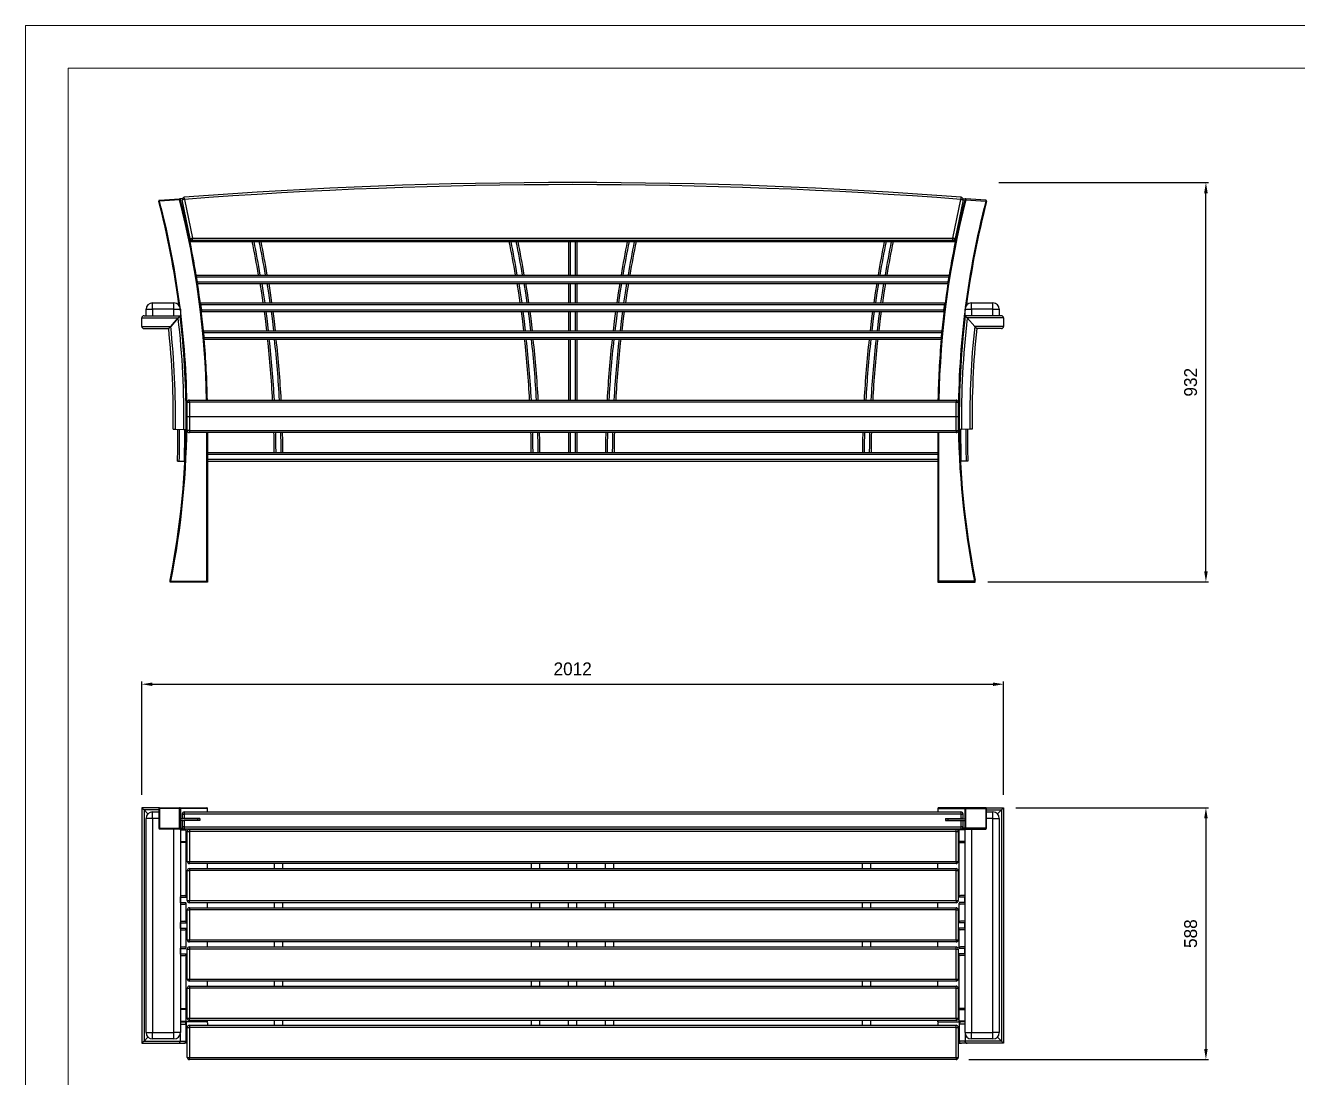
# Model space of a CAD drawing. Header units: millimetres. Extents: x 3058 to 8998, y -1361 to 2839.
# Drawn here: x 3058 to 6028, y 382 to 2839 of the extents above; entities that cross this region are included whole.
import ezdxf

# ---------------------------------------------------------------- set-up
doc = ezdxf.new("R2010")
doc.units = ezdxf.units.MM
doc.header["$PDSIZE"] = -1
doc.layers.add('tabelka', color=155, linetype='Continuous')
doc.layers.add('WYMIAR', color=96, linetype='Continuous')
doc.dimstyles.new('1-1', dxfattribs={"dimtxt": 30, "dimasz": 25, "dimexe": 6.25, "dimexo": 30, "dimgap": 20.625, "dimtad": 1, "dimdec": 1, "dimtxsty": 'Standard', "dimcen": 0, "dimclrd": 2, "dimclre": 2, "dimclrt": 2, "dimadec": 0, "dimazin": 0, "dimtfac": 1, "dimtdec": 1, "dimtmove": 0, "dimatfit": 3, "dimfxl": 0, "dimarcsym": 0})

# ---------------------------------------------------------------- blocks, each defined once
blk = doc.blocks.new('front')
for p, q in [((-1373.1, 2430.5), (-1326.5, 2433.9)), ((-1326.4, 2431.9), (-1373, 2428.5)), ((-1319.8, 2434.4), (-1325.1, 2434)), ((-1325.1, 2434), (-1324.9, 2433.3)), ((-1301.5, 2341), (-1320, 2431.6)), ((-1315.1, 2432.6), (-1296.6, 2342)), ((479.3, 2342), (497.8, 2432.6)), ((502.7, 2431.6), (484.2, 2341)), ((502.5, 2434.4), (507.8, 2434)), ((507.8, 2434), (507.6, 2433.3)), ((509.1, 2431.9), (555.7, 2428.5)), ((555.9, 2430.5), (509.3, 2433.9)), ((-1302.6, 2337), (-1298.3, 2337.3)), ((-1302.2, 2336.5), (-1302.2, 2337)), ((-1302.2, 2337), (-1296.6, 2337)), ((-1302.2, 2334.9), (-1302.2, 2336.5)), ((-1302.2, 2336.5), (484.9, 2336.5)), ((-1302.1, 2334.5), (484.8, 2334.5)), ((-1302, 2334), (484.7, 2334)), ((-1296.6, 2337), (-1296.6, 2342)), ((-1296.6, 2342), (479.3, 2342)), ((479.3, 2337), (-1296.6, 2337)), ((-418.6, 2334), (-418.6, 2256)), ((-414.6, 2334), (-414.6, 2256)), ((-402.6, 2334), (-402.6, 2256)), ((-398.6, 2334), (-398.6, 2256)), ((479.3, 2337), (479.3, 2342)), ((479.3, 2337), (484.9, 2337)), ((485.3, 2337), (481.1, 2337.3)), ((484.9, 2336.5), (484.9, 2337)), ((484.9, 2334.9), (484.9, 2336.5)), ((-1287.7, 2256), (470.4, 2256)), ((-1287.7, 2252), (470.4, 2252)), ((-1287.7, 2252), (-1285.6, 2240)), ((-1285.6, 2240), (468.3, 2240)), ((-1284.6, 2236), (467.3, 2236)), ((-418.6, 2236), (-418.6, 2191)), ((-414.6, 2236), (-414.6, 2191)), ((-402.6, 2236), (-402.6, 2191)), ((-398.6, 2236), (-398.6, 2191)), ((468.3, 2240), (470.4, 2252)), ((-1404.6, 2161), (-1404.6, 2176)), ((-1404.6, 2176), (-1389.6, 2176)), ((-1389.6, 2176), (-1389.6, 2191)), ((-1389.6, 2191), (-1339.6, 2191)), ((-1389.6, 2176), (-1389.6, 2161)), ((-1339.6, 2176), (-1389.6, 2176)), ((-1339.6, 2176), (-1339.6, 2191)), ((-1339.6, 2161), (-1339.6, 2176)), ((-1339.6, 2176), (-1324.6, 2176)), ((-1324.6, 2176), (-1324.6, 2161)), ((-1278.1, 2191), (460.9, 2191)), ((-1277.4, 2187), (460.2, 2187)), ((-1277.4, 2187), (-1275.3, 2175)), ((-1275.3, 2175), (458, 2175)), ((-1274.6, 2171), (457.3, 2171)), ((-418.6, 2171), (-418.6, 2126)), ((-414.6, 2171), (-414.6, 2126)), ((-402.6, 2171), (-402.6, 2126)), ((-398.6, 2171), (-398.6, 2126)), ((458, 2175), (460.2, 2187)), ((507.4, 2161), (507.4, 2176)), ((507.4, 2176), (522.4, 2176)), ((522.4, 2176), (522.4, 2191)), ((522.4, 2191), (572.4, 2191)), ((572.4, 2176), (522.4, 2176)), ((522.4, 2176), (522.4, 2161)), ((572.4, 2176), (572.4, 2191)), ((572.4, 2176), (587.4, 2176)), ((572.4, 2161), (572.4, 2176)), ((587.4, 2176), (587.4, 2161)), ((-1414.6, 2155.8), (-1329.5, 2155.8)), ((-1414.6, 2136.2), (-1414.6, 2155.8)), ((-1409.4, 2161), (-1324.8, 2161)), ((-1329.5, 2155.8), (-1347.2, 2136.2)), ((-1347.2, 2136.2), (-1329.6, 2155.7)), ((-1325, 2160.8), (-1324.6, 2160.8)), ((-1324.9, 2160.8), (-1324.9, 2161)), ((-1324.6, 2161), (-1324.8, 2161)), ((-1324.6, 2160.8), (-1324.6, 2158)), ((507.5, 2161), (507.4, 2161)), ((507.4, 2160.8), (507.4, 2158)), ((507.7, 2160.8), (507.4, 2160.8)), ((592.2, 2161), (507.5, 2161)), ((507.6, 2160.8), (507.6, 2161)), ((597.4, 2155.8), (512.2, 2155.8)), ((512.2, 2155.8), (529.9, 2136.2)), ((529.9, 2136.2), (512.3, 2155.7)), ((597.4, 2155.8), (597.4, 2136.2)), ((-1414.6, 2136.2), (-1347.2, 2136.2)), ((-1409.4, 2131), (-1351.8, 2131)), ((-1270.8, 2126), (453.5, 2126)), ((-1270.7, 2122), (453.4, 2122)), ((-1270.7, 2122), (-1269.6, 2110)), ((-1269.6, 2110), (452.3, 2110)), ((452.3, 2110), (453.4, 2122)), ((597.4, 2136.2), (529.9, 2136.2)), ((592.2, 2131), (534.6, 2131)), ((-1269, 2106), (451.7, 2106)), ((-418.6, 2106), (-418.6, 1964)), ((-414.6, 2106), (-414.6, 1964)), ((-402.6, 2106), (-402.6, 1964)), ((-398.6, 2106), (-398.6, 1964)), ((-1303.6, 1959), (-1303.6, 1964)), ((-1303.6, 1964), (486.4, 1964)), ((486.4, 1964), (486.4, 1959)), ((-1308.6, 1926), (-1308.6, 1959)), ((-1308.6, 1959), (-1303.6, 1959)), ((-1303.6, 1959), (-1303.6, 1926)), ((486.4, 1959), (-1303.6, 1959)), ((486.4, 1926), (486.4, 1959)), ((486.4, 1959), (491.4, 1959)), ((491.4, 1959), (491.4, 1926)), ((-1308.6, 1926), (-1309.1, 1926)), ((-1308.6, 1893), (-1308.6, 1926)), ((-1308.6, 1926), (-1303.6, 1926)), ((-1303.6, 1926), (-1303.6, 1893)), ((-1303.6, 1926), (486.4, 1926)), ((486.4, 1893), (486.4, 1926)), ((486.4, 1926), (491.4, 1926)), ((491.4, 1926), (491.4, 1893)), ((491.4, 1926), (491.9, 1926)), ((-1336.2, 1895.9), (-1316.6, 1895.6)), ((-1303.6, 1893), (-1308.6, 1893)), ((-1303.6, 1893), (-1303.6, 1888)), ((-1303.6, 1893), (486.4, 1893)), ((486.4, 1888), (-1303.6, 1888)), ((-1263.1, 1541), (-1263.1, 1888)), ((-1261.1, 1888), (-1261.1, 1539)), ((-418.6, 1888), (-418.6, 1841)), ((-414.6, 1888), (-414.6, 1841)), ((-402.6, 1888), (-402.6, 1841)), ((-398.6, 1888), (-398.6, 1841)), ((443.9, 1888), (443.9, 1539)), ((445.9, 1541), (445.9, 1888)), ((486.4, 1893), (486.4, 1888)), ((486.4, 1893), (491.4, 1893)), ((518.9, 1895.9), (499.3, 1895.6)), ((-1327.1, 1821.4), (-1315.1, 1821.1)), ((443.9, 1841), (-1261.1, 1841)), ((443.9, 1837), (-1261.1, 1837)), ((443.9, 1825), (-1261.1, 1825)), ((443.9, 1821), (-1261.1, 1821)), ((509.9, 1821.4), (497.9, 1821.1)), ((-1348.1, 1539), (-1348.1, 1539.8)), ((-1261.1, 1539), (-1348.1, 1539)), ((-1346.7, 1541), (-1263.1, 1541)), ((443.9, 1539), (530.9, 1539)), ((529.4, 1541), (445.9, 1541)), ((530.9, 1539), (530.9, 1539.8))]:
    blk.add_line(p, q)
at = {"flags": 128}
for points in [[(-1315.1, 2432.6), (-1315.2, 2433.6), (-1315.2, 2434.5), (-1315.3, 2435.4), (-1315.4, 2436.1), (-1315.4, 2436.8), (-1315.5, 2437.2), (-1315.5, 2437.5), (-1315.5, 2437.6)], [(497.8, 2432.6), (497.9, 2433.6), (498, 2434.5), (498, 2435.4), (498.1, 2436.1), (498.1, 2436.8), (498.2, 2437.2), (498.2, 2437.5), (498.2, 2437.6)], [(-1374.9, 2428), (-1374.9, 2428), (-1374.8, 2428), (-1374.6, 2428.1), (-1374.4, 2428.2), (-1374.1, 2428.2), (-1373.7, 2428.3), (-1373.4, 2428.4), (-1373, 2428.5)], [(-1373.1, 2430.5), (-1373.1, 2430.5), (-1373.1, 2430.4), (-1373.1, 2430.2), (-1373.1, 2429.9), (-1373.1, 2429.6), (-1373.1, 2429.3), (-1373, 2428.9), (-1373, 2428.5)], [(-1326.5, 2433.9), (-1326.5, 2433.9), (-1326.5, 2433.8), (-1326.5, 2433.6), (-1326.5, 2433.4), (-1326.5, 2433.1), (-1326.4, 2432.7), (-1326.4, 2432.3), (-1326.4, 2431.9)], [(-1326.4, 2431.9), (-1326, 2432), (-1325.6, 2432.1), (-1325.3, 2432.2), (-1325, 2432.3), (-1324.8, 2432.4), (-1324.6, 2432.4), (-1324.5, 2432.4), (-1324.4, 2432.4)], [(-1315.1, 2432.6), (-1316.1, 2432.4), (-1317, 2432.2), (-1317.8, 2432.1), (-1318.6, 2431.9), (-1319.2, 2431.8), (-1319.6, 2431.7), (-1319.9, 2431.6), (-1320, 2431.6)], [(497.8, 2432.6), (498.8, 2432.4), (499.7, 2432.2), (500.5, 2432.1), (501.3, 2431.9), (501.9, 2431.8), (502.4, 2431.7), (502.6, 2431.6), (502.7, 2431.6)], [(509.1, 2431.9), (508.7, 2432), (508.4, 2432.1), (508, 2432.2), (507.7, 2432.3), (507.5, 2432.4), (507.3, 2432.4), (507.2, 2432.4), (507.2, 2432.4)], [(509.3, 2433.9), (509.2, 2433.9), (509.2, 2433.8), (509.2, 2433.6), (509.2, 2433.4), (509.2, 2433.1), (509.2, 2432.7), (509.1, 2432.3), (509.1, 2431.9)], [(555.9, 2430.5), (555.9, 2430.5), (555.9, 2430.4), (555.8, 2430.2), (555.8, 2429.9), (555.8, 2429.6), (555.8, 2429.3), (555.7, 2428.9), (555.7, 2428.5)], [(557.7, 2428), (557.6, 2428), (557.5, 2428), (557.3, 2428.1), (557.1, 2428.2), (556.8, 2428.2), (556.5, 2428.3), (556.1, 2428.4), (555.7, 2428.5)], [(-1301.5, 2341), (-1301.4, 2341), (-1301.1, 2341.1), (-1300.6, 2341.2), (-1300, 2341.3), (-1299.3, 2341.4), (-1298.4, 2341.6), (-1297.5, 2341.8), (-1296.6, 2342)], [(484.2, 2341), (484.1, 2341), (483.8, 2341.1), (483.4, 2341.2), (482.7, 2341.3), (482, 2341.4), (481.2, 2341.6), (480.2, 2341.8), (479.3, 2342)], [(-1288, 2254), (-1288, 2254), (-1287.9, 2253.4), (-1287.8, 2252.7), (-1287.7, 2252)], [(-1285.6, 2240), (-1285.5, 2239.3), (-1285.3, 2238.6), (-1285.2, 2238), (-1285.1, 2237.5)], [(-1138.7, 2236), (-1135.3, 2214.4), (-1131.8, 2191)], [(-1134.6, 2236), (-1131.2, 2214.4), (-1127.7, 2191)], [(-1122.5, 2236), (-1119.1, 2214.4), (-1115.6, 2191)], [(-1118.4, 2236), (-1115, 2214.4), (-1111.6, 2191)], [(-538.7, 2236), (-535.3, 2214.4), (-531.8, 2191)], [(-534.6, 2236), (-531.2, 2214.4), (-527.7, 2191)], [(-522.5, 2236), (-519.1, 2214.4), (-515.6, 2191)], [(-518.4, 2236), (-515, 2214.4), (-511.6, 2191)], [(-298.9, 2236), (-302.3, 2214.4), (-305.7, 2191)], [(-294.8, 2236), (-298.2, 2214.4), (-301.7, 2191)], [(-282.6, 2236), (-286.1, 2214.4), (-289.6, 2191)], [(-278.6, 2236), (-282, 2214.4), (-285.5, 2191)], [(301.1, 2236), (297.7, 2214.4), (294.3, 2191)], [(305.2, 2236), (301.8, 2214.4), (298.3, 2191)], [(317.4, 2236), (313.9, 2214.4), (310.4, 2191)], [(321.4, 2236), (318, 2214.4), (314.5, 2191)], [(467.8, 2237.5), (467.9, 2237.8), (468, 2238.5), (468.2, 2239.2), (468.3, 2240)], [(470.4, 2252), (470.5, 2252.8), (470.7, 2253.5), (470.8, 2254)], [(-1278.1, 2191), (-1278.1, 2190.9), (-1278.1, 2190.8), (-1278, 2190.5), (-1278, 2190.1), (-1277.9, 2189.6), (-1277.8, 2189), (-1277.7, 2188.4), (-1277.6, 2187.7), (-1277.4, 2187)], [(-1275.3, 2175), (-1275.2, 2174.3), (-1275.1, 2173.6), (-1275, 2173), (-1274.9, 2172.4), (-1274.8, 2171.9), (-1274.7, 2171.5), (-1274.7, 2171.2), (-1274.6, 2171.1), (-1274.6, 2171)], [(-1128.9, 2171), (-1126.7, 2154.2), (-1123.2, 2126)], [(-1124.9, 2171), (-1122.7, 2154.2), (-1119.2, 2126)], [(-1112.8, 2171), (-1110.6, 2154.2), (-1107.1, 2126)], [(-1108.8, 2171), (-1106.5, 2154.2), (-1103, 2126)], [(-528.9, 2171), (-526.7, 2154.2), (-523.2, 2126)], [(-524.9, 2171), (-522.7, 2154.2), (-519.2, 2126)], [(-512.8, 2171), (-510.6, 2154.2), (-507.1, 2126)], [(-508.8, 2171), (-506.5, 2154.2), (-503, 2126)], [(-308.5, 2171), (-310.7, 2154.2), (-314.2, 2126)], [(-304.5, 2171), (-306.7, 2154.2), (-310.2, 2126)], [(-292.4, 2171), (-294.6, 2154.2), (-298.1, 2126)], [(-288.3, 2171), (-290.6, 2154.2), (-294.1, 2126)], [(291.5, 2171), (289.3, 2154.2), (285.8, 2126)], [(295.5, 2171), (293.3, 2154.2), (289.8, 2126)], [(307.6, 2171), (305.4, 2154.2), (301.9, 2126)], [(311.7, 2171), (309.4, 2154.2), (305.9, 2126)], [(457.3, 2171), (457.3, 2171.1), (457.4, 2171.2), (457.4, 2171.5), (457.5, 2171.9), (457.6, 2172.4), (457.7, 2173), (457.8, 2173.6), (457.9, 2174.3), (458, 2175)], [(460.2, 2187), (460.3, 2187.8), (460.4, 2188.5), (460.5, 2189.2), (460.7, 2189.8), (460.7, 2190.3), (460.8, 2190.7), (460.8, 2190.9), (460.9, 2191)], [(-1324.8, 2161), (-1324.9, 2160.9), (-1325.2, 2160.6), (-1325.6, 2160.1), (-1326.2, 2159.5), (-1326.9, 2158.7), (-1327.7, 2157.8), (-1328.6, 2156.8), (-1329.5, 2155.8)], [(507.5, 2161), (507.6, 2160.9), (507.9, 2160.6), (508.3, 2160.1), (508.9, 2159.5), (509.6, 2158.7), (510.4, 2157.8), (511.3, 2156.8), (512.2, 2155.8)], [(-1347.2, 2136.2), (-1348, 2135.3), (-1348.8, 2134.4), (-1349.5, 2133.6), (-1350.2, 2132.8), (-1350.7, 2132.2), (-1351.2, 2131.7), (-1351.6, 2131.3), (-1351.8, 2131.1), (-1351.8, 2131)], [(-1270.9, 2124.8), (-1270.9, 2124.2), (-1270.8, 2123.5), (-1270.7, 2122.8), (-1270.7, 2122)], [(-1269.6, 2110), (-1269.5, 2109.3), (-1269.5, 2108.6), (-1269.4, 2108), (-1269.4, 2107.4), (-1269.4, 2107.4)], [(452.1, 2107.4), (452.1, 2107.4), (452.2, 2108), (452.2, 2108.6), (452.3, 2109.3), (452.3, 2110)], [(453.4, 2122), (453.4, 2122.8), (453.5, 2123.5), (453.6, 2124.2), (453.6, 2124.8)], [(529.9, 2136.2), (530.7, 2135.3), (531.5, 2134.4), (532.2, 2133.6), (532.9, 2132.8), (533.5, 2132.2), (533.9, 2131.7), (534.3, 2131.3), (534.5, 2131.1), (534.6, 2131)], [(-1311.5, 1961.3), (-1311, 1942.9), (-1310.7, 1926)], [(494.2, 1961.3), (493.7, 1942.9), (493.4, 1926)], [(-1341.4, 1896), (-1341.3, 1896), (-1341, 1896), (-1340.5, 1896), (-1339.8, 1896), (-1339.1, 1896), (-1338.2, 1895.9), (-1337.2, 1895.9), (-1336.2, 1895.9)], [(-1316.6, 1895.6), (-1315.6, 1895.6), (-1314.6, 1895.6), (-1313.7, 1895.6), (-1312.9, 1895.6), (-1312.2, 1895.5), (-1311.8, 1895.5), (-1311.5, 1895.5), (-1311.4, 1895.5)], [(499.3, 1895.6), (498.3, 1895.6), (497.3, 1895.6), (496.4, 1895.6), (495.6, 1895.6), (495, 1895.5), (494.5, 1895.5), (494.2, 1895.5), (494.1, 1895.5)], [(524.1, 1896), (524, 1896), (523.7, 1896), (523.2, 1896), (522.6, 1896), (521.8, 1896), (520.9, 1895.9), (519.9, 1895.9), (518.9, 1895.9)], [(-1331.1, 1821.5), (-1331.1, 1821.5), (-1330.8, 1821.5), (-1330.5, 1821.5), (-1330, 1821.5), (-1329.4, 1821.4), (-1328.7, 1821.4), (-1327.9, 1821.4), (-1327.1, 1821.4)], [(-1315.1, 1821.1), (-1314.4, 1821.1), (-1313.9, 1821.1)], [(497.9, 1821.1), (497.1, 1821.1), (496.7, 1821.1)], [(513.9, 1821.5), (513.8, 1821.5), (513.5, 1821.5), (513.2, 1821.5), (512.7, 1821.5), (512.1, 1821.4), (511.4, 1821.4), (510.6, 1821.4), (509.9, 1821.4)], [(-1261.1, 1539), (-1261.2, 1539), (-1261.3, 1539.1), (-1261.5, 1539.3), (-1261.7, 1539.6), (-1262, 1539.9), (-1262.4, 1540.2), (-1262.7, 1540.6), (-1263.1, 1541)], [(443.9, 1539), (443.9, 1539), (444, 1539.1), (444.2, 1539.3), (444.4, 1539.6), (444.7, 1539.9), (445.1, 1540.2), (445.5, 1540.6), (445.9, 1541)]]:
    blk.add_lwpolyline(points, dxfattribs=at)
for centre, radius, start, end in [((-408.6, -9504.3), 11976.3, 85.65741, 94.34259), ((-408.6, -9504.3), 11971.3, 85.65741, 94.34259), ((-1315.1, 2432.6), 5, 94.3426, 191.5641), ((497.8, 2432.6), 5, 348.4359, 85.6574), ((-1373, 2428.5), 2, 94.21, 194.5098), ((-3311.1, 1926.9), 2000, 7.4239, 14.5098), ((-3311.1, 1926.9), 2002, 7.2654, 14.5098), ((-1326.4, 2431.9), 2, 14.2761, 94.21), ((-3311.1, 1926.9), 2048, 1.0373, 14.2761), ((-3311.1, 1926.9), 2050, 9.2222, 14.2761), ((2493.9, 1926.9), 2048, 165.7239, 178.9627), ((2493.9, 1926.9), 2050, 165.7239, 170.7778), ((509.1, 2431.9), 2, 85.79, 165.7239), ((2493.9, 1926.9), 2002, 165.4902, 172.7346), ((2493.9, 1926.9), 2000, 165.4902, 172.5761), ((555.7, 2428.5), 2, 345.4902, 85.79), ((-1296.6, 2342), 5, 191.5641, 270), ((-3685.1, 1821), 2580, 9.7067, 11.469), ((-3685.1, 1821), 2584, 9.6915, 11.451), ((-3685.1, 1821), 2596, 9.6463, 11.3973), ((-3685.1, 1821), 2600, 9.6313, 11.3796), ((-3085.1, 1821), 2580, 9.7067, 11.469), ((-3085.1, 1821), 2584, 9.6915, 11.451), ((-3085.1, 1821), 2596, 9.6463, 11.3973), ((-3085.1, 1821), 2600, 9.6313, 11.3796), ((2267.8, 1821), 2600, 168.6204, 170.3687), ((2267.8, 1821), 2596, 168.6027, 170.3537), ((2267.8, 1821), 2584, 168.549, 170.3085), ((2267.8, 1821), 2580, 168.531, 170.2933), ((2867.8, 1821), 2600, 168.6204, 170.3687), ((2867.8, 1821), 2596, 168.6027, 170.3537), ((2867.8, 1821), 2584, 168.549, 170.3085), ((2867.8, 1821), 2580, 168.531, 170.2933), ((479.3, 2342), 5, 270, 348.4359), ((-3311.1, 1926.9), 2050, 5.5577, 8.6866), ((2493.9, 1926.9), 2050, 171.3134, 174.4423), ((-1389.6, 2176), 15, 90, 180), ((-1339.6, 2176), 15, 0, 90), ((-3311.1, 1926.9), 2002, 359.9735, 7.1344), ((2493.9, 1926.9), 2002, 172.8656, 180.0265), ((522.4, 2176), 15, 90, 180), ((572.4, 2176), 15, 0, 90), ((-1409.4, 2155.8), 5.2, 90, 180), ((-3311.1, 1926), 1994.8, 359.1275, 6.6116), ((-3311.1, 1926), 2000, 0, 6.7426), ((-3311.1, 1926.9), 2000, 0.9471, 6.661), ((2493.9, 1926), 2000, 173.2574, 180), ((2493.9, 1926.9), 2000, 173.339, 179.0529), ((2493.9, 1926), 1994.8, 173.3884, 180.8725), ((592.2, 2155.8), 5.2, 0, 90), ((-1409.4, 2136.2), 5.2, 180, 270), ((-3311.1, 1926), 1970, 359.1275, 5.9731), ((-3311.1, 1926), 1975.2, 359.1275, 6.1088), ((2493.9, 1926), 1975.2, 173.8912, 180.8725), ((2493.9, 1926), 1970, 174.0269, 180.8725), ((592.2, 2136.2), 5.2, 270, 0), ((-3311.1, 1926.9), 2050, 1.0363, 5.0264), ((-3685.1, 1821), 2580, 3.1773, 6.3421), ((-3685.1, 1821), 2584, 3.1724, 6.3323), ((-3685.1, 1821), 2596, 3.1577, 6.3029), ((-3685.1, 1821), 2600, 3.1529, 6.2931), ((-3085.1, 1821), 2580, 3.1773, 6.3421), ((-3085.1, 1821), 2584, 3.1724, 6.3323), ((-3085.1, 1821), 2596, 3.1577, 6.3029), ((-3085.1, 1821), 2600, 3.1529, 6.2931), ((2267.8, 1821), 2600, 173.7069, 176.8471), ((2267.8, 1821), 2596, 173.6971, 176.8423), ((2267.8, 1821), 2584, 173.6677, 176.8276), ((2267.8, 1821), 2580, 173.6579, 176.8227), ((2867.8, 1821), 2600, 173.7069, 176.8471), ((2867.8, 1821), 2596, 173.6971, 176.8423), ((2867.8, 1821), 2584, 173.6677, 176.8276), ((2867.8, 1821), 2580, 173.6579, 176.8227), ((2493.9, 1926.9), 2050, 174.9736, 178.9637), ((-1303.6, 1959), 5, 90, 180), ((486.4, 1959), 5, 0, 90), ((-3311.1, 1926.9), 2000, 348.9618, 359.9735), ((-3311.1, 1926.9), 2002, 348.8855, 359.9735), ((2493.9, 1926.9), 2002, 180.0265, 191.1145), ((2493.9, 1926.9), 2000, 180.0265, 191.0382), ((-3910.3, 1885.4), 2580, 358.581, 0.232), ((-3910.3, 1885.4), 2584, 358.581, 0.2303), ((-3910.3, 1885.4), 2596, 358.581, 0.2252), ((-1303.6, 1893), 5, 180, 270), ((-3685.1, 1821), 2580, 0.4442, 1.4881), ((-3685.1, 1821), 2584, 0.4435, 1.4858), ((-3685.1, 1821), 2596, 0.4414, 1.4789), ((-3685.1, 1821), 2600, 0.4407, 1.4766), ((-3085.1, 1821), 2580, 0.4442, 1.4881), ((-3085.1, 1821), 2584, 0.4435, 1.4858), ((-3085.1, 1821), 2596, 0.4414, 1.4789), ((-3085.1, 1821), 2600, 0.4407, 1.4766), ((2267.8, 1821), 2600, 178.5234, 179.5593), ((2267.8, 1821), 2596, 178.5211, 179.5586), ((2267.8, 1821), 2584, 178.5142, 179.5565), ((2267.8, 1821), 2580, 178.5119, 179.5558), ((2867.8, 1821), 2600, 178.5234, 179.5593), ((2867.8, 1821), 2596, 178.5211, 179.5586), ((2867.8, 1821), 2584, 178.5142, 179.5565), ((2867.8, 1821), 2580, 178.5119, 179.5558), ((486.4, 1893), 5, 270, 0), ((3093.1, 1885.4), 2596, 179.7748, 181.419), ((3093.1, 1885.4), 2584, 179.7697, 181.419), ((3093.1, 1885.4), 2580, 179.768, 181.419)]:
    blk.add_arc(centre, radius, start, end)
for points, knots in [([(-1329.6, 2155.7), (-1329.5, 2155.8), (-1328.8, 2156.6), (-1327.5, 2158), (-1326.1, 2159.5), (-1325.4, 2160.4), (-1325, 2160.8), (-1325, 2160.8), (-1325, 2160.8)], [0, 0, 0, 0, 0.041135, 0.36068, 0.590724, 0.769338, 0.918273, 1, 1, 1, 1]), ([(512.3, 2155.7), (512.2, 2155.8), (511.5, 2156.6), (510.2, 2158), (508.9, 2159.5), (508.1, 2160.4), (507.7, 2160.8), (507.7, 2160.8), (507.7, 2160.8)], [0, 0, 0, 0, 0.041135, 0.36068, 0.590724, 0.769338, 0.918273, 1, 1, 1, 1]), ([(-1351.8, 2131), (-1351.8, 2131), (-1351.7, 2131.1), (-1351.2, 2131.7), (-1350.2, 2132.9), (-1348.7, 2134.4), (-1347.7, 2135.6), (-1347.2, 2136.2)], [0, 0, 0, 0, 0.148787, 0.296998, 0.49889, 0.766271, 1, 1, 1, 1]), ([(534.6, 2131), (534.5, 2131), (534.4, 2131.1), (533.9, 2131.7), (532.9, 2132.9), (531.5, 2134.4), (530.4, 2135.6), (529.9, 2136.2)], [0, 0, 0, 0, 0.148787, 0.296998, 0.49889, 0.766271, 1, 1, 1, 1]), ([(-1311.1, 1926), (-1311.1, 1926), (-1311.1, 1926), (-1310.7, 1926), (-1310.2, 1926), (-1309.7, 1926), (-1309.3, 1926), (-1309.1, 1926)], [0, 0, 0, 0, 0.2146962, 0.4293943, 0.6440929, 0.8587714, 1, 1, 1, 1]), ([(493.9, 1926), (493.8, 1926), (493.8, 1926), (493.4, 1926), (492.9, 1926), (492.4, 1926), (492, 1926), (491.9, 1926)], [0, 0, 0, 0, 0.2146962, 0.4293943, 0.6440929, 0.8587714, 1, 1, 1, 1]), ([(-1348.1, 1544), (-1348.1, 1544), (-1348, 1544.5), (-1348, 1544.9), (-1347.9, 1545.4)], [0, 0, 0, 0, 0.017676, 1, 1, 1, 1]), ([(530.9, 1544), (530.9, 1544), (530.8, 1544.5), (530.7, 1544.9), (530.6, 1545.4)], [0, 0, 0, 0, 0.017676, 1, 1, 1, 1]), ([(-1348.1, 1539.8), (-1348.1, 1540.9), (-1348.1, 1542.1), (-1348.1, 1543.4), (-1348.1, 1543.7), (-1348.1, 1543.9), (-1348.1, 1544), (-1348.1, 1544), (-1348.1, 1544)], [0, 0, 0, 0, 0.688185, 0.788807, 0.896214, 0.939102, 0.975675, 1, 1, 1, 1]), ([(-1346.7, 1541), (-1346.7, 1541), (-1347.1, 1540.6), (-1347.6, 1540.2), (-1348.1, 1539.9), (-1348.1, 1539.8)], [0, 0, 0, 0, 0.004689, 0.842054, 1, 1, 1, 1]), ([(529.4, 1541), (529.4, 1541), (529.8, 1540.6), (530.3, 1540.2), (530.8, 1539.9), (530.9, 1539.8)], [0, 0, 0, 0, 0.004689, 0.842054, 1, 1, 1, 1]), ([(530.9, 1539.8), (530.9, 1540.9), (530.9, 1542.1), (530.9, 1543.4), (530.9, 1543.7), (530.9, 1543.9), (530.9, 1544), (530.9, 1544), (530.9, 1544)], [0, 0, 0, 0, 0.688185, 0.788807, 0.896214, 0.939102, 0.975675, 1, 1, 1, 1])]:
    blk.add_open_spline(points, degree=3, knots=knots)
blk = doc.blocks.new('rzut')
for p, q in [((-1373, -1681), (-1414.6, -1681)), ((-1414.6, -1681), (-1414.6, -2231)), ((-1400.2, -1695.4), (-1409.4, -1686.2)), ((-1409.4, -1686.2), (-1409.4, -2225.8)), ((-1375, -1686.2), (-1409.4, -1686.2)), ((-1389.6, -1706), (-1389.6, -1691)), ((-1389.6, -1691), (-1375, -1691)), ((-1375, -1683), (-1375, -1729)), ((-1375, -1683), (-1373.1, -1683)), ((-1326.5, -1683), (-1373.1, -1683)), ((-1373.1, -1683), (-1373.1, -1729)), ((-1373, -1681), (-1326.4, -1681)), ((-1326.5, -1729), (-1326.5, -1683)), ((-1326.5, -1683), (-1324.4, -1683)), ((-1326.4, -1681), (-1263.1, -1681)), ((-1324.4, -1683), (-1324.4, -1707)), ((-1261.1, -1683), (-1324.4, -1683)), ((-1315.1, -1691), (497.8, -1691)), ((-1261.1, -1691), (-1261.1, -1683)), ((443.9, -1683), (443.9, -1691)), ((443.9, -1683), (507.2, -1683)), ((509.1, -1681), (445.9, -1681)), ((509.3, -1683), (507.2, -1683)), ((507.2, -1683), (507.2, -1707)), ((555.7, -1681), (509.1, -1681)), ((509.3, -1729), (509.3, -1683)), ((509.3, -1683), (555.9, -1683)), ((555.7, -1681), (597.4, -1681)), ((555.9, -1683), (555.9, -1729)), ((557.7, -1683), (555.9, -1683)), ((557.7, -1729), (557.7, -1683)), ((557.7, -1686.2), (592.2, -1686.2)), ((557.7, -1691), (572.4, -1691)), ((572.4, -1706), (572.4, -1691)), ((592.2, -1686.2), (583, -1695.4)), ((592.2, -1686.2), (592.2, -2225.8)), ((597.4, -1681), (597.4, -2231)), ((-1389.6, -1706), (-1404.6, -1706)), ((-1404.6, -2206), (-1404.6, -1706)), ((-1389.6, -1706), (-1389.6, -2206)), ((-1375, -1706), (-1389.6, -1706)), ((-1325.1, -1707), (-1325.1, -1711)), ((-1284.7, -1707), (-1325.1, -1707)), ((-1319.8, -1711), (-1325.1, -1711)), ((-1324.4, -1711), (-1324.4, -1729)), ((-1320.1, -1696), (-1320.1, -1706)), ((-1320.1, -1696), (-1315.5, -1696)), ((-1315.5, -1706), (-1320.1, -1706)), ((-1320.1, -1711), (-1320.1, -1726)), ((-1319.8, -1711), (-1315.5, -1711)), ((498.2, -1696), (-1315.5, -1696)), ((-1315.5, -1696), (-1315.5, -1706)), ((-1278.9, -1706), (-1315.5, -1706)), ((-1315.5, -1711), (-1315.5, -1726)), ((-1278.9, -1711), (-1315.5, -1711)), ((-1302.2, -1707), (-1302.2, -1706)), ((-1284.7, -1707), (-1284.7, -1711)), ((-1278.9, -1707), (-1284.7, -1707)), ((-1278.9, -1706), (-1278.9, -1711)), ((461.6, -1706), (461.6, -1711)), ((461.6, -1706), (498.2, -1706)), ((461.6, -1707), (467.4, -1707)), ((461.6, -1711), (498.2, -1711)), ((467.4, -1707), (467.4, -1711)), ((467.4, -1707), (507.8, -1707)), ((484.9, -1707), (484.9, -1706)), ((498.2, -1706), (498.2, -1696)), ((498.2, -1696), (502.8, -1696)), ((502.8, -1706), (498.2, -1706)), ((498.2, -1726), (498.2, -1711)), ((498.2, -1711), (502.5, -1711)), ((502.5, -1711), (507.8, -1711)), ((502.8, -1706), (502.8, -1696)), ((502.8, -1726), (502.8, -1711)), ((507.2, -1711), (507.2, -1729)), ((507.8, -1707), (507.8, -1711)), ((572.4, -1706), (557.7, -1706)), ((572.4, -2206), (572.4, -1706)), ((572.4, -1706), (587.4, -1706)), ((587.4, -1706), (587.4, -2206)), ((-1375, -1729), (-1373.1, -1729)), ((-1373.1, -1729), (-1326.5, -1729)), ((-1326.4, -1731), (-1373, -1731)), ((-1339.6, -2206), (-1339.6, -1731)), ((-1326.5, -1729), (-1324.4, -1729)), ((-1315.1, -1731), (-1326.4, -1731)), ((-1324.6, -1731), (-1324.6, -2206)), ((-1324.6, -1733), (-1311.1, -1733)), ((-1324.4, -1729), (-1319.1, -1729)), ((-1315.5, -1726), (-1320.1, -1726)), ((-1315.5, -1726), (498.2, -1726)), ((497.8, -1731), (-1315.1, -1731)), ((-1311.1, -1888.1), (-1311.1, -1731)), ((-1308.6, -1736.5), (-1303.6, -1736.5)), ((-1308.6, -1806.5), (-1308.6, -1736.5)), ((-1303.6, -1731.5), (-1303.6, -1736.5)), ((-1303.6, -1731.5), (486.4, -1731.5)), ((486.4, -1736.5), (-1303.6, -1736.5)), ((-1303.6, -1736.5), (-1303.6, -1806.5)), ((-1261.1, -1731.5), (-1261.1, -1731)), ((443.9, -1731.5), (443.9, -1731)), ((486.4, -1736.5), (486.4, -1731.5)), ((486.4, -1806.5), (486.4, -1736.5)), ((486.4, -1736.5), (491.4, -1736.5)), ((491.4, -1736.5), (491.4, -1806.5)), ((493.9, -1888.1), (493.9, -1731)), ((507.4, -1733), (493.9, -1733)), ((497.8, -1731), (509.1, -1731)), ((502.8, -1726), (498.2, -1726)), ((507.2, -1729), (501.8, -1729)), ((509.3, -1729), (507.2, -1729)), ((507.4, -2206), (507.4, -1731)), ((509.1, -1731), (555.7, -1731)), ((555.9, -1729), (509.3, -1729)), ((522.4, -1731), (522.4, -2206)), ((557.7, -1729), (555.9, -1729)), ((-1324.6, -1760), (-1311.1, -1760)), ((-1311.1, -1762), (-1324.6, -1762)), ((507.4, -1760), (493.9, -1760)), ((493.9, -1762), (507.4, -1762)), ((-1308.6, -1806.5), (-1303.6, -1806.5)), ((-1303.6, -1806.5), (486.4, -1806.5)), ((-1303.6, -1811.5), (-1303.6, -1806.5)), ((486.4, -1811.5), (-1303.6, -1811.5)), ((-1261.1, -1823), (-1261.1, -1811.5)), ((-1105.1, -1823), (-1105.1, -1811.5)), ((-1104.6, -1823), (-1104.6, -1811.5)), ((-1085.6, -1823), (-1085.6, -1811.5)), ((-1085.1, -1823), (-1085.1, -1811.5)), ((-505.1, -1823), (-505.1, -1811.5)), ((-504.6, -1823), (-504.6, -1811.5)), ((-485.6, -1823), (-485.6, -1811.5)), ((-485.1, -1823), (-485.1, -1811.5)), ((-418.6, -1823), (-418.6, -1811.5)), ((-418.1, -1823), (-418.1, -1811.5)), ((-399.1, -1823), (-399.1, -1811.5)), ((-398.6, -1823), (-398.6, -1811.5)), ((-332.2, -1823), (-332.2, -1811.5)), ((-331.7, -1823), (-331.7, -1811.5)), ((-312.7, -1823), (-312.7, -1811.5)), ((-312.2, -1823), (-312.2, -1811.5)), ((267.8, -1823), (267.8, -1811.5)), ((268.3, -1823), (268.3, -1811.5)), ((287.3, -1823), (287.3, -1811.5)), ((287.8, -1823), (287.8, -1811.5)), ((443.9, -1823), (443.9, -1811.5)), ((486.4, -1806.5), (491.4, -1806.5)), ((486.4, -1806.5), (486.4, -1811.5)), ((-1308.6, -1828), (-1303.6, -1828)), ((-1308.6, -1898), (-1308.6, -1828)), ((-1303.6, -1823), (-1303.6, -1828)), ((-1303.6, -1823), (486.4, -1823)), ((486.4, -1828), (-1303.6, -1828)), ((-1303.6, -1828), (-1303.6, -1898)), ((486.4, -1828), (486.4, -1823)), ((486.4, -1828), (491.4, -1828)), ((486.4, -1898), (486.4, -1828)), ((491.4, -1828), (491.4, -1898)), ((-1324.6, -1886), (-1314.3, -1886)), ((-1324.4, -1902), (-1324.4, -1890)), ((-1324.4, -1890), (-1310.7, -1890)), ((-1308.6, -1898), (-1303.6, -1898)), ((-1303.6, -1898), (486.4, -1898)), ((-1303.6, -1903), (-1303.6, -1898)), ((486.4, -1898), (491.4, -1898)), ((486.4, -1898), (486.4, -1903)), ((507.2, -1890), (493.4, -1890)), ((507.4, -1886), (497.1, -1886)), ((507.2, -1902), (507.2, -1890)), ((-1324.6, -1906), (-1314.3, -1906)), ((-1324.4, -1902), (-1310.7, -1902)), ((-1311.1, -1948.1), (-1311.1, -1903.9)), ((-1308.6, -1919.5), (-1303.6, -1919.5)), ((-1308.6, -1989.5), (-1308.6, -1919.5)), ((486.4, -1903), (-1303.6, -1903)), ((-1303.6, -1914.5), (-1303.6, -1919.5)), ((-1303.6, -1914.5), (486.4, -1914.5)), ((486.4, -1919.5), (-1303.6, -1919.5)), ((-1303.6, -1919.5), (-1303.6, -1989.5)), ((-1261.1, -1914.5), (-1261.1, -1903)), ((-1105.1, -1914.5), (-1105.1, -1903)), ((-1104.6, -1914.5), (-1104.6, -1903)), ((-1085.6, -1914.5), (-1085.6, -1903)), ((-1085.1, -1914.5), (-1085.1, -1903)), ((-505.1, -1914.5), (-505.1, -1903)), ((-504.6, -1914.5), (-504.6, -1903)), ((-485.6, -1914.5), (-485.6, -1903)), ((-485.1, -1914.5), (-485.1, -1903)), ((-418.6, -1914.5), (-418.6, -1903)), ((-418.1, -1914.5), (-418.1, -1903)), ((-399.1, -1914.5), (-399.1, -1903)), ((-398.6, -1914.5), (-398.6, -1903)), ((-332.2, -1914.5), (-332.2, -1903)), ((-331.7, -1914.5), (-331.7, -1903)), ((-312.7, -1914.5), (-312.7, -1903)), ((-312.2, -1914.5), (-312.2, -1903)), ((267.8, -1914.5), (267.8, -1903)), ((268.3, -1914.5), (268.3, -1903)), ((287.3, -1914.5), (287.3, -1903)), ((287.8, -1914.5), (287.8, -1903)), ((443.9, -1914.5), (443.9, -1903)), ((486.4, -1919.5), (486.4, -1914.5)), ((486.4, -1919.5), (491.4, -1919.5)), ((486.4, -1989.5), (486.4, -1919.5)), ((491.4, -1919.5), (491.4, -1989.5)), ((507.2, -1902), (493.4, -1902)), ((493.9, -1948.1), (493.9, -1903.9)), ((507.4, -1906), (497.1, -1906)), ((-1324.6, -1946), (-1314.3, -1946)), ((-1324.4, -1962), (-1324.4, -1950)), ((-1324.4, -1950), (-1310.7, -1950)), ((507.2, -1950), (493.4, -1950)), ((507.4, -1946), (497.1, -1946)), ((507.2, -1962), (507.2, -1950)), ((-1324.6, -1966), (-1314.3, -1966)), ((-1324.4, -1962), (-1310.7, -1962)), ((-1311.1, -2008.1), (-1311.1, -1963.9)), ((-1308.6, -1989.5), (-1303.6, -1989.5)), ((-1303.6, -1989.5), (486.4, -1989.5)), ((-1303.6, -1994.5), (-1303.6, -1989.5)), ((486.4, -1989.5), (491.4, -1989.5)), ((486.4, -1989.5), (486.4, -1994.5)), ((507.2, -1962), (493.4, -1962)), ((493.9, -2008.1), (493.9, -1963.9)), ((507.4, -1966), (497.1, -1966)), ((-1324.6, -2006), (-1314.3, -2006)), ((-1324.4, -2022), (-1324.4, -2010)), ((-1324.4, -2010), (-1310.7, -2010)), ((-1308.6, -2011), (-1303.6, -2011)), ((-1308.6, -2081), (-1308.6, -2011)), ((486.4, -1994.5), (-1303.6, -1994.5)), ((-1303.6, -2006), (-1303.6, -2011)), ((-1303.6, -2006), (486.4, -2006)), ((486.4, -2011), (-1303.6, -2011)), ((-1303.6, -2011), (-1303.6, -2081)), ((-1261.1, -2006), (-1261.1, -1994.5)), ((-1105.1, -2006), (-1105.1, -1994.5)), ((-1104.6, -2006), (-1104.6, -1994.5)), ((-1085.6, -2006), (-1085.6, -1994.5)), ((-1085.1, -2006), (-1085.1, -1994.5)), ((-505.1, -2006), (-505.1, -1994.5)), ((-504.6, -2006), (-504.6, -1994.5)), ((-485.6, -2006), (-485.6, -1994.5)), ((-485.1, -2006), (-485.1, -1994.5)), ((-418.6, -2006), (-418.6, -1994.5)), ((-418.1, -2006), (-418.1, -1994.5)), ((-399.1, -2006), (-399.1, -1994.5)), ((-398.6, -2006), (-398.6, -1994.5)), ((-332.2, -2006), (-332.2, -1994.5)), ((-331.7, -2006), (-331.7, -1994.5)), ((-312.7, -2006), (-312.7, -1994.5)), ((-312.2, -2006), (-312.2, -1994.5)), ((267.8, -2006), (267.8, -1994.5)), ((268.3, -2006), (268.3, -1994.5)), ((287.3, -2006), (287.3, -1994.5)), ((287.8, -2006), (287.8, -1994.5)), ((443.9, -2006), (443.9, -1994.5)), ((486.4, -2011), (486.4, -2006)), ((486.4, -2011), (491.4, -2011)), ((486.4, -2081), (486.4, -2011)), ((491.4, -2011), (491.4, -2081)), ((507.2, -2010), (493.4, -2010)), ((507.4, -2006), (497.1, -2006)), ((507.2, -2022), (507.2, -2010)), ((-1324.6, -2026), (-1314.3, -2026)), ((-1324.4, -2022), (-1310.7, -2022)), ((-1311.1, -2181), (-1311.1, -2023.9)), ((507.2, -2022), (493.4, -2022)), ((493.9, -2181), (493.9, -2023.9)), ((507.4, -2026), (497.1, -2026)), ((-1308.6, -2081), (-1303.6, -2081)), ((-1308.6, -2102.5), (-1303.6, -2102.5)), ((-1308.6, -2172.5), (-1308.6, -2102.5)), ((-1303.6, -2081), (486.4, -2081)), ((-1303.6, -2086), (-1303.6, -2081)), ((486.4, -2086), (-1303.6, -2086)), ((-1303.6, -2097.5), (-1303.6, -2102.5)), ((-1303.6, -2097.5), (486.4, -2097.5)), ((486.4, -2102.5), (-1303.6, -2102.5)), ((-1303.6, -2102.5), (-1303.6, -2172.5)), ((-1261.1, -2097.5), (-1261.1, -2086)), ((-1105.1, -2097.5), (-1105.1, -2086)), ((-1104.6, -2097.5), (-1104.6, -2086)), ((-1085.6, -2097.5), (-1085.6, -2086)), ((-1085.1, -2097.5), (-1085.1, -2086)), ((-505.1, -2097.5), (-505.1, -2086)), ((-504.6, -2097.5), (-504.6, -2086)), ((-485.6, -2097.5), (-485.6, -2086)), ((-485.1, -2097.5), (-485.1, -2086)), ((-418.6, -2097.5), (-418.6, -2086)), ((-418.1, -2097.5), (-418.1, -2086)), ((-399.1, -2097.5), (-399.1, -2086)), ((-398.6, -2097.5), (-398.6, -2086)), ((-332.2, -2097.5), (-332.2, -2086)), ((-331.7, -2097.5), (-331.7, -2086)), ((-312.7, -2097.5), (-312.7, -2086)), ((-312.2, -2097.5), (-312.2, -2086)), ((267.8, -2097.5), (267.8, -2086)), ((268.3, -2097.5), (268.3, -2086)), ((287.3, -2097.5), (287.3, -2086)), ((287.8, -2097.5), (287.8, -2086)), ((443.9, -2097.5), (443.9, -2086)), ((486.4, -2081), (491.4, -2081)), ((486.4, -2081), (486.4, -2086)), ((486.4, -2102.5), (486.4, -2097.5)), ((486.4, -2102.5), (491.4, -2102.5)), ((486.4, -2172.5), (486.4, -2102.5)), ((491.4, -2102.5), (491.4, -2172.5)), ((-1324.6, -2150), (-1311.1, -2150)), ((-1311.1, -2152), (-1324.6, -2152)), ((507.4, -2150), (493.9, -2150)), ((493.9, -2152), (507.4, -2152)), ((-1324.6, -2179), (-1311.1, -2179)), ((-1324.6, -2181), (-1316.3, -2181)), ((-1324.6, -2186.2), (-1311.1, -2186.2)), ((-1316.3, -2181), (-1311.1, -2181)), ((-1311.1, -2183), (-1312.2, -2183)), ((-1261.1, -2181), (-1311.1, -2181)), ((-1311.1, -2183), (-1311.1, -2229)), ((-1311.1, -2225.8), (-1311.1, -2186.2)), ((-1263.1, -2181), (-1309.1, -2181)), ((-1308.6, -2172.5), (-1303.6, -2172.5)), ((-1308.6, -2194), (-1303.6, -2194)), ((-1308.6, -2264), (-1308.6, -2194)), ((-1303.6, -2172.5), (486.4, -2172.5)), ((-1303.6, -2177.5), (-1303.6, -2172.5)), ((486.4, -2177.5), (-1303.6, -2177.5)), ((-1303.6, -2189), (-1303.6, -2194)), ((-1303.6, -2189), (486.4, -2189)), ((486.4, -2194), (-1303.6, -2194)), ((-1303.6, -2194), (-1303.6, -2264)), ((-1261.1, -2181), (-1261.1, -2177.5)), ((-1261.1, -2183), (-1261.1, -2189)), ((-1105.1, -2189), (-1105.1, -2177.5)), ((-1104.6, -2189), (-1104.6, -2177.5)), ((-1085.6, -2189), (-1085.6, -2177.5)), ((-1085.1, -2189), (-1085.1, -2177.5)), ((-505.1, -2189), (-505.1, -2177.5)), ((-504.6, -2189), (-504.6, -2177.5)), ((-485.6, -2189), (-485.6, -2177.5)), ((-485.1, -2189), (-485.1, -2177.5)), ((-418.6, -2189), (-418.6, -2177.5)), ((-418.1, -2189), (-418.1, -2177.5)), ((-399.1, -2189), (-399.1, -2177.5)), ((-398.6, -2189), (-398.6, -2177.5)), ((-332.2, -2189), (-332.2, -2177.5)), ((-331.7, -2189), (-331.7, -2177.5)), ((-312.7, -2189), (-312.7, -2177.5)), ((-312.2, -2189), (-312.2, -2177.5)), ((267.8, -2189), (267.8, -2177.5)), ((268.3, -2189), (268.3, -2177.5)), ((287.3, -2189), (287.3, -2177.5)), ((287.8, -2189), (287.8, -2177.5)), ((443.9, -2181), (443.9, -2177.5)), ((443.9, -2181), (493.9, -2181)), ((443.9, -2183), (443.9, -2189)), ((445.9, -2181), (491.9, -2181)), ((486.4, -2172.5), (491.4, -2172.5)), ((486.4, -2172.5), (486.4, -2177.5)), ((486.4, -2194), (486.4, -2189)), ((486.4, -2194), (491.4, -2194)), ((486.4, -2264), (486.4, -2194)), ((491.4, -2194), (491.4, -2264)), ((507.4, -2179), (493.9, -2179)), ((499.1, -2181), (493.9, -2181)), ((493.9, -2183), (493.9, -2229)), ((493.9, -2183), (495, -2183)), ((493.9, -2186.2), (493.9, -2225.8)), ((507.4, -2186.2), (493.9, -2186.2)), ((507.4, -2181), (499.1, -2181)), ((-1409.4, -2225.8), (-1400.2, -2216.6)), ((-1409.4, -2225.8), (-1324.8, -2225.8)), ((-1404.6, -2206), (-1389.6, -2206)), ((-1389.6, -2206), (-1339.6, -2206)), ((-1389.6, -2221), (-1389.6, -2206)), ((-1339.6, -2221), (-1389.6, -2221)), ((-1324.6, -2206), (-1339.6, -2206)), ((-1339.6, -2221), (-1339.6, -2206)), ((-1324.8, -2208.3), (-1324.8, -2225.8)), ((-1324.8, -2225.8), (-1311.1, -2225.8)), ((507.5, -2225.8), (493.9, -2225.8)), ((507.4, -2206), (522.4, -2206)), ((507.5, -2208.3), (507.5, -2225.8)), ((592.2, -2225.8), (507.5, -2225.8)), ((522.4, -2206), (572.4, -2206)), ((522.4, -2221), (522.4, -2206)), ((572.4, -2221), (522.4, -2221)), ((587.4, -2206), (572.4, -2206)), ((572.4, -2221), (572.4, -2206)), ((583, -2216.6), (592.2, -2225.8)), ((-1414.6, -2231), (-1329.5, -2231)), ((-1329.5, -2231), (-1316.3, -2231)), ((-1309.1, -2231), (-1316.3, -2231)), ((-1312.2, -2229), (-1311.1, -2229)), ((-1308.6, -2231), (-1309.1, -2231)), ((491.4, -2231), (491.9, -2231)), ((491.9, -2231), (499.1, -2231)), ((495, -2229), (493.9, -2229)), ((512.2, -2231), (499.1, -2231)), ((597.4, -2231), (512.2, -2231)), ((-1308.6, -2264), (-1303.6, -2264)), ((-1303.6, -2264), (486.4, -2264)), ((-1303.6, -2269), (-1303.6, -2264)), ((486.4, -2269), (-1303.6, -2269)), ((486.4, -2264), (491.4, -2264)), ((486.4, -2264), (486.4, -2269))]:
    blk.add_line(p, q)
at = {"flags": 128}
for points in [[(-1409.4, -1686.2), (-1410.5, -1685.2), (-1411.4, -1684.2), (-1412.3, -1683.3), (-1413.1, -1682.6), (-1413.8, -1681.9), (-1414.2, -1681.4), (-1414.5, -1681.1), (-1414.6, -1681)], [(-1409.4, -1686.2), (-1410.5, -1685.2), (-1411.4, -1684.2), (-1412.3, -1683.3), (-1413.1, -1682.6), (-1413.8, -1681.9), (-1414.2, -1681.4), (-1414.5, -1681.1), (-1414.6, -1681)], [(597.4, -1681), (597.3, -1681.1), (597, -1681.4), (596.5, -1681.9), (595.8, -1682.6), (595, -1683.3), (594.2, -1684.2), (593.2, -1685.2), (592.2, -1686.2)], [(592.2, -1686.2), (593.1, -1685.3), (593.9, -1684.5), (594.8, -1683.6), (595.5, -1682.9), (596.1, -1682.2), (596.7, -1681.7), (597, -1681.3), (597.3, -1681.1), (597.4, -1681)], [(-1414.6, -2231), (-1414.5, -2230.9), (-1414.2, -2230.6), (-1413.8, -2230.2), (-1413.1, -2229.5), (-1412.3, -2228.7), (-1411.4, -2227.8), (-1410.5, -2226.8), (-1409.4, -2225.8)], [(-1409.4, -2225.8), (-1410.5, -2226.8), (-1411.4, -2227.8), (-1412.3, -2228.7), (-1413.1, -2229.5), (-1413.8, -2230.2), (-1414.2, -2230.6), (-1414.5, -2230.9), (-1414.6, -2231)], [(592.2, -2225.8), (593.2, -2226.8), (594.2, -2227.8), (595, -2228.7), (595.8, -2229.5), (596.5, -2230.2), (597, -2230.6), (597.3, -2230.9), (597.4, -2231)], [(597.4, -2231), (597.3, -2230.9), (597, -2230.6), (596.5, -2230.2), (595.8, -2229.5), (595, -2228.7), (594.2, -2227.8), (593.2, -2226.8), (592.2, -2225.8)]]:
    blk.add_lwpolyline(points, dxfattribs=at)
for centre, radius, start, end in [((-1389.6, -1706), 15, 90, 180), ((-1373, -1683), 2, 90, 180), ((-1366.2, -1682.5), 6.94, 167.4897, 184.114), ((-1319.6, -1682.5), 6.94, 167.4924, 184.1078), ((-1326.4, -1683), 1.97, 359.1147, 89.0879), ((-1315.1, -1696), 5, 90, 180), ((-1298.7, -1694.8), 16.8, 167.1047, 184.2348), ((-1263.1, -1683), 2, 0, 90), ((445.9, -1683), 2, 90, 180), ((497.8, -1696), 5, 0, 90), ((481.4, -1694.8), 16.8, 355.7652, 12.8953), ((509.1, -1683), 1.97, 90.9121, 180.8853), ((502.3, -1682.5), 6.94, 355.8922, 12.5076), ((555.7, -1683), 2, 0, 90), ((548.9, -1682.5), 6.94, 355.886, 12.5103), ((572.4, -1706), 15, 0, 90), ((-1373, -1729), 2, 180, 270), ((-1366.2, -1729.5), 6.94, 175.8861, 192.5103), ((-1319.6, -1729.5), 6.94, 175.8922, 192.5075), ((-1326.4, -1729.1), 1.97, 270.9121, 0.8853), ((-1315.1, -1726), 5, 180, 270), ((-1298.7, -1727.3), 16.8, 175.7652, 192.8953), ((-1303.6, -1736.5), 5, 90, 180), ((486.4, -1736.5), 5, 0, 90), ((497.8, -1726), 5, 270, 0), ((481.4, -1727.3), 16.8, 347.1047, 4.2348), ((509.1, -1729.1), 1.97, 179.1147, 269.0879), ((502.3, -1729.5), 6.94, 347.4925, 4.1078), ((555.7, -1729), 2, 270, 0), ((548.9, -1729.5), 6.94, 347.4897, 4.1139), ((-1303.6, -1806.5), 5, 180, 270), ((486.4, -1806.5), 5, 270, 0), ((-1303.6, -1828), 5, 90, 180), ((486.4, -1828), 5, 0, 90), ((-1314.3, -1890), 4, 36.8069, 90), ((-1303.6, -1898), 5, 180, 270), ((486.4, -1898), 5, 270, 0), ((497.1, -1890), 4, 90, 143.1931), ((-1314.3, -1902), 4, 270, 323.1931), ((-1303.6, -1919.5), 5, 90, 180), ((486.4, -1919.5), 5, 0, 90), ((497.1, -1902), 4, 216.8069, 270), ((-1314.3, -1950), 4, 36.8069, 90), ((497.1, -1950), 4, 90, 143.1931), ((-1314.3, -1962), 4, 270, 323.1931), ((-1303.6, -1989.5), 5, 180, 270), ((486.4, -1989.5), 5, 270, 0), ((497.1, -1962), 4, 216.8069, 270), ((-1314.3, -2010), 4, 36.8069, 90), ((-1303.6, -2011), 5, 90, 180), ((486.4, -2011), 5, 0, 90), ((497.1, -2010), 4, 90, 143.1931), ((-1314.3, -2022), 4, 270, 323.1931), ((497.1, -2022), 4, 216.8069, 270), ((-1303.6, -2081), 5, 180, 270), ((-1303.6, -2102.5), 5, 90, 180), ((486.4, -2081), 5, 270, 0), ((486.4, -2102.5), 5, 0, 90), ((-1316.3, -2186.2), 5.2, 0, 90), ((-1303.6, -2172.5), 5, 180, 270), ((-1303.6, -2194), 5, 90, 180), ((-1263.1, -2183), 2, 0, 90), ((445.9, -2183), 2, 90, 180), ((486.4, -2172.5), 5, 270, 0), ((486.4, -2194), 5, 0, 90), ((499.1, -2186.2), 5.2, 90, 180), ((-1389.6, -2206), 15, 180, 270), ((-1339.6, -2206), 15, 270, 0), ((-1316.3, -2225.8), 5.2, 270, 0), ((499.1, -2225.8), 5.2, 180, 270), ((522.4, -2206), 15, 180, 270), ((572.4, -2206), 15, 270, 0), ((-1303.6, -2264), 5, 180, 270), ((486.4, -2264), 5, 270, 0)]:
    blk.add_arc(centre, radius, start, end)
for centre, start_param, end_param in [((-1329.5, -2225.8), 3.141593, 4.712389), ((512.2, -2225.8), 1.570796, 3.141593)]:
    blk.add_ellipse(centre, major_axis=(0, 5.2), ratio=0.90083, start_param=start_param, end_param=end_param)
for points, knots in [([(-1324.4, -1890), (-1324.4, -1889.8), (-1324.4, -1889.5), (-1324.6, -1889.1), (-1324.6, -1889)], [0, 0, 0, 0, 0.551057, 1, 1, 1, 1]), ([(507.2, -1890), (507.2, -1889.8), (507.2, -1889.5), (507.3, -1889.1), (507.4, -1889)], [0, 0, 0, 0, 0.551057, 1, 1, 1, 1]), ([(-1324.6, -1903.1), (-1324.5, -1902.8), (-1324.4, -1902.4), (-1324.4, -1902), (-1324.4, -1902)], [0, 0, 0, 0, 0.951436, 1, 1, 1, 1]), ([(507.4, -1903.1), (507.3, -1902.8), (507.2, -1902.4), (507.2, -1902), (507.2, -1902)], [0, 0, 0, 0, 0.951436, 1, 1, 1, 1]), ([(-1324.4, -1950), (-1324.4, -1949.8), (-1324.4, -1949.5), (-1324.6, -1949.1), (-1324.6, -1949)], [0, 0, 0, 0, 0.551064, 1, 1, 1, 1]), ([(507.2, -1950), (507.2, -1949.8), (507.2, -1949.5), (507.3, -1949.1), (507.4, -1949)], [0, 0, 0, 0, 0.551064, 1, 1, 1, 1]), ([(-1324.6, -1963.1), (-1324.5, -1962.8), (-1324.4, -1962.4), (-1324.4, -1962), (-1324.4, -1962)], [0, 0, 0, 0, 0.951436, 1, 1, 1, 1]), ([(507.4, -1963.1), (507.3, -1962.8), (507.2, -1962.4), (507.2, -1962), (507.2, -1962)], [0, 0, 0, 0, 0.951436, 1, 1, 1, 1]), ([(-1324.4, -2010), (-1324.4, -2009.8), (-1324.4, -2009.5), (-1324.6, -2009.1), (-1324.6, -2009)], [0, 0, 0, 0, 0.551064, 1, 1, 1, 1]), ([(507.2, -2010), (507.2, -2009.8), (507.2, -2009.5), (507.3, -2009.1), (507.4, -2009)], [0, 0, 0, 0, 0.551064, 1, 1, 1, 1]), ([(-1324.6, -2023.1), (-1324.5, -2022.8), (-1324.4, -2022.4), (-1324.4, -2022), (-1324.4, -2022)], [0, 0, 0, 0, 0.951436, 1, 1, 1, 1]), ([(507.4, -2023.1), (507.3, -2022.8), (507.2, -2022.4), (507.2, -2022), (507.2, -2022)], [0, 0, 0, 0, 0.951436, 1, 1, 1, 1]), ([(-1309.1, -2181), (-1309.4, -2181.1), (-1309.8, -2181.1), (-1310.4, -2181.4), (-1310.9, -2181.9), (-1311.1, -2182.5), (-1311.1, -2182.9), (-1311.1, -2183)], [0, 0, 0, 0, 0.214703, 0.429389, 0.64409, 0.85879, 1, 1, 1, 1]), ([(491.9, -2181), (492.1, -2181.1), (492.5, -2181.1), (493.1, -2181.4), (493.6, -2181.9), (493.8, -2182.5), (493.9, -2182.9), (493.9, -2183)], [0, 0, 0, 0, 0.214703, 0.429389, 0.64409, 0.85879, 1, 1, 1, 1]), ([(-1329.6, -2231), (-1329.5, -2231), (-1328.8, -2231), (-1327.5, -2230.6), (-1326.1, -2229.4), (-1325.4, -2228.1), (-1325, -2226.8), (-1325, -2226.1), (-1325, -2225.8)], [0, 0, 0, 0, 0.041135, 0.36068, 0.590724, 0.769338, 0.918273, 1, 1, 1, 1]), ([(512.3, -2231), (512.2, -2231), (511.5, -2231), (510.2, -2230.6), (508.9, -2229.4), (508.1, -2228.1), (507.7, -2226.8), (507.7, -2226.1), (507.7, -2225.8)], [0, 0, 0, 0, 0.041135, 0.36068, 0.590724, 0.769338, 0.918273, 1, 1, 1, 1]), ([(-1311.1, -2229), (-1311.1, -2229.3), (-1311.1, -2229.7), (-1310.7, -2230.3), (-1310.2, -2230.8), (-1309.7, -2231), (-1309.3, -2231), (-1309.1, -2231)], [0, 0, 0, 0, 0.2146962, 0.4293943, 0.6440929, 0.8587714, 1, 1, 1, 1]), ([(493.9, -2229), (493.8, -2229.3), (493.8, -2229.7), (493.4, -2230.3), (492.9, -2230.8), (492.4, -2231), (492, -2231), (491.9, -2231)], [0, 0, 0, 0, 0.2146962, 0.4293943, 0.6440929, 0.8587714, 1, 1, 1, 1])]:
    blk.add_open_spline(points, degree=3, knots=knots)
blk = doc.blocks.new('*D13')
at = {"layer": 'Defpoints', "color": 0}
for p in [(5300.2, 2472), (5813.6, 2472), (5274.7, 1539.4)]:
    blk.add_point(p, dxfattribs=at)
at = {"layer": 'WYMIAR', "color": 2, "lineweight": -2}
for p, q in [((5330.2, 2472), (5819.9, 2472)), ((5813.6, 1564.4), (5813.6, 2447)), ((5304.7, 1539.4), (5819.9, 1539.4))]:
    blk.add_line(p, q, dxfattribs=at)
at = {"layer": 'WYMIAR', "color": 2}
for points in [[(5809.5, 2447), (5817.8, 2447), (5813.6, 2472)], [(5809.5, 1564.4), (5817.8, 1564.4), (5813.6, 1539.4)]]:
    blk.add_solid(points, dxfattribs=at)
at = {"layer": 'WYMIAR', "color": 2, "insert": (5778, 2005.7), "char_height": 30, "attachment_point": 5, "rotation": 90}
blk.add_mtext('932', dxfattribs=at)
blk = doc.blocks.new('*D15')
at = {"layer": 'Defpoints', "color": 0}
for p in [(5341.2, 1300.7), (3329.2, 1012.4), (5341.2, 1012.4)]:
    blk.add_point(p, dxfattribs=at)
at = {"layer": 'WYMIAR', "color": 2, "lineweight": -2}
for p, q in [((3329.2, 1042.4), (3329.2, 1306.9)), ((5341.2, 1042.4), (5341.2, 1306.9)), ((3354.2, 1300.7), (5316.2, 1300.7))]:
    blk.add_line(p, q, dxfattribs=at)
at = {"layer": 'WYMIAR', "color": 2}
for points in [[(3354.2, 1304.8), (3354.2, 1296.5), (3329.2, 1300.7)], [(5316.2, 1304.8), (5316.2, 1296.5), (5341.2, 1300.7)]]:
    blk.add_solid(points, dxfattribs=at)
at = {"layer": 'WYMIAR', "color": 2, "insert": (4335.2, 1336.3), "char_height": 30, "attachment_point": 5}
blk.add_mtext('2012', dxfattribs=at)
blk = doc.blocks.new('*D16')
at = {"layer": 'Defpoints', "color": 0}
for p in [(5340.1, 1012.4), (5230.2, 424.4), (5813.6, 424.4)]:
    blk.add_point(p, dxfattribs=at)
at = {"layer": 'WYMIAR', "color": 2, "lineweight": -2}
for p, q in [((5370.1, 1012.4), (5819.9, 1012.4)), ((5813.6, 987.4), (5813.6, 449.4)), ((5260.2, 424.4), (5819.9, 424.4))]:
    blk.add_line(p, q, dxfattribs=at)
at = {"layer": 'WYMIAR', "color": 2}
for points in [[(5809.5, 987.4), (5817.8, 987.4), (5813.6, 1012.4)], [(5809.5, 449.4), (5817.8, 449.4), (5813.6, 424.4)]]:
    blk.add_solid(points, dxfattribs=at)
at = {"layer": 'WYMIAR', "color": 2, "insert": (5778, 718.4), "char_height": 30, "attachment_point": 5, "rotation": 90}
blk.add_mtext('588', dxfattribs=at)

msp = doc.modelspace()

# ---------------------------------------------------------------- linework, layer by layer
at = {"layer": 'tabelka', "lineweight": 5}
for points in [[(3057.56, 2838.7), (8997.56, 2838.7), (8997.56, -1361.3), (3057.56, -1361.3)], [(3157.56, 2738.7), (8897.56, 2738.7), (8897.56, -1261.3), (3157.56, -1261.3)]]:
    msp.add_lwpolyline(points, close=True, dxfattribs=at)

# ---------------------------------------------------------------- block references
for name, p in [('front', (4743.82, 0)), ('rzut', (4743.82, 2693.44))]:
    msp.add_blockref(name, p)

# ---------------------------------------------------------------- dimensions: what is measured, and where the dimension line sits
at = {"layer": 'WYMIAR'}
dim = msp.add_linear_dim(base=(5813.62, 2471.99), p1=(5274.68, 1539.4), p2=(5300.22, 2471.99), angle=90, text='932', dimstyle='1-1', dxfattribs=at)
dim.commit()
dim.dimension.update_dxf_attribs({"geometry": '*D13', "text_midpoint": (5778, 2005.69)})
dim = msp.add_linear_dim(base=(5341.18, 1300.67), p1=(3329.18, 1012.41), p2=(5341.18, 1012.41), dimstyle='1-1', dxfattribs=at)
dim.commit()
dim.dimension.update_dxf_attribs({"geometry": '*D15', "text_midpoint": (4335.18, 1336.29)})
dim = msp.add_linear_dim(base=(5813.62, 424.41), p1=(5340.12, 1012.41), p2=(5230.18, 424.41), angle=90, dimstyle='1-1', dxfattribs=at)
dim.commit()
dim.dimension.update_dxf_attribs({"geometry": '*D16', "text_midpoint": (5778, 718.41)})

doc.saveas('drawing.dxf')
